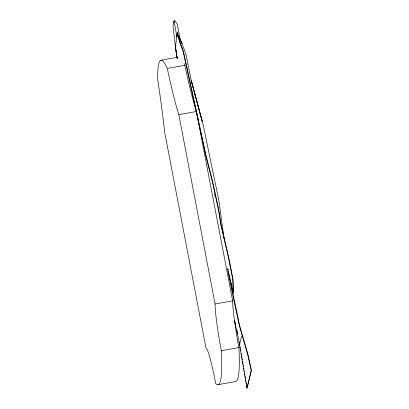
<?xml version="1.0" encoding="UTF-8"?>
<svg xmlns="http://www.w3.org/2000/svg" width="409" height="409" viewBox="0 0 409 409"><rect width="100%" height="100%" fill="white"/><g stroke="black" fill="none" stroke-linecap="round" stroke-linejoin="round"><path stroke-width="0.61" d="M177.051 33.86L175.456 47.132L177.245 58.758L175.563 47.741L177.051 57.848M173.845 22.367L174.29 20.547L174.781 20.45L177.179 24.049L180.676 41.59M177.281 32.909L177.501 32.009L179.679 41.14L183.314 50.859L206.187 156.161L212.368 180.364L218.687 209.459L220.942 223.963L228.718 257.46L232.946 278.948L233.391 292.184L232.803 289.71M177.194 33.829L177.414 32.93L179.592 42.061L183.227 51.779L206.095 157.082L212.281 181.284L218.6 210.379L220.85 224.884L228.631 258.381L232.854 279.868L233.304 293.105L227.552 269.01L233.324 297.87L239.551 326.525L247.772 354.9L251.264 370.963L246.975 388.55L238.519 338.908L234.464 320.247M239.659 344.153L241.627 336.08M160.962 60.261L177.276 57.321M167.307 68.431A93.41 7.679 79.8 0 0 178.825 114.673L215.093 303.989A44.785 3.681 79.8 0 0 221.356 350.743A210.042 17.26 79.8 0 1 215.686 383.504A40.384 3.318 79.8 0 0 206.029 348.187L164.674 132.296A160.711 13.206 79.8 0 0 157.649 79.131A189.382 15.562 79.8 0 1 167.307 68.431L184.878 65.266A93.41 7.679 79.8 0 0 196.397 111.509L232.665 300.825A44.785 3.681 79.8 0 0 238.928 347.578A210.042 17.26 79.8 0 1 235.487 381.546L217.915 384.711M178.825 114.673L196.397 111.509M215.093 303.989L232.665 300.825M221.356 350.743L238.928 347.578M177.772 35.91L181.11 41.984L177.721 35.655M179.009 36.386L181.964 43.661L178.426 36.278L181.857 43.052L185.957 54.228L191.489 81.616L202.118 121.233L191.228 80.425L202.706 122.664L218.82 200.236L224.117 238.723M228.084 269.945L227.787 268.708L228.007 269.935M229.556 276.121L230.001 277.977M231.177 282.916L232.067 286.622M235.231 322.435L235.773 324.925M236.852 329.899L237.798 334.255M228.253 271.162L239.638 325.605L247.864 353.974L251.351 370.043L247.067 387.63L246.637 385.114M214.321 194.633L214.546 195.875M239.25 341.755L239.464 343.013M239.679 344.271L239.894 345.528M240.109 346.786L240.323 348.039M240.533 349.296L240.748 350.554M241.284 353.698L241.499 354.951M241.714 356.208L241.929 357.466M242.143 358.724L242.353 359.981M242.568 361.239L243.104 364.378M243.319 365.636L243.534 366.893M243.749 368.151L243.963 369.404M244.173 370.661L244.388 371.919M244.602 373.177L244.817 374.434M245.032 375.692L245.569 378.831M245.783 380.089L245.993 381.346M246.208 382.604L246.422 383.857M176.882 37.035L174.203 21.467L173.713 21.57L173.017 26.125L175.507 47.439M184.111 63.64A189.382 15.562 79.8 0 1 184.878 65.266M181.57 42.495L178.012 36.115L181.857 43.052L181.57 42.495"/></g></svg>
